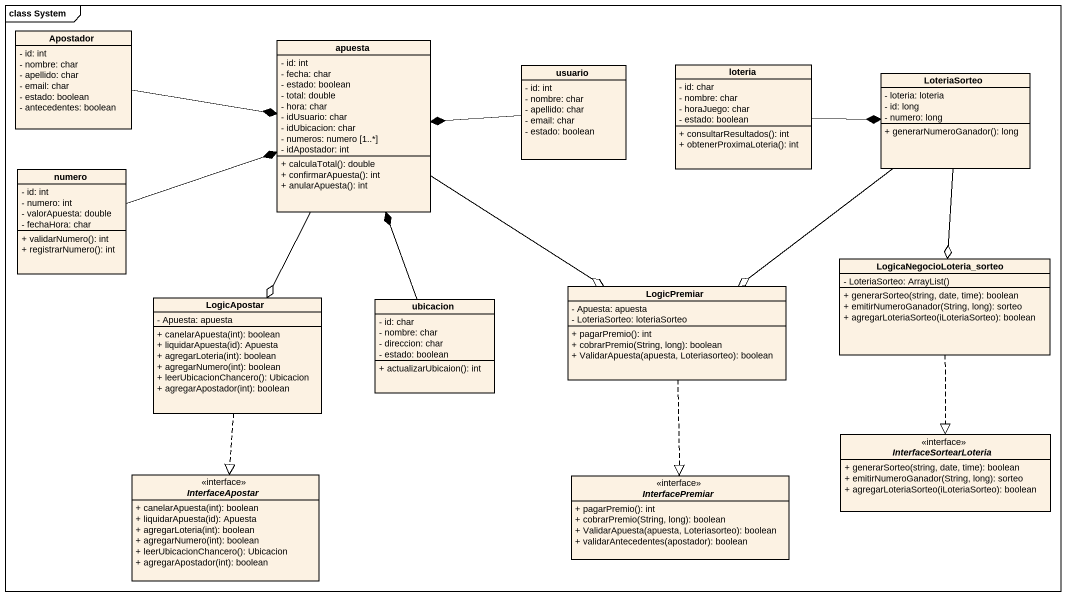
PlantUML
@startuml
mainframe class System
hide circle
hide empty members
skinparam classAttributeIconSize 0
class Apostador {
  - id: int
  - nombre: char
  - apellido: char
  - email: char
  - estado: boolean
  - antecedentes: boolean
}
class apuesta {
  - id: int
  - fecha: char
  - estado: boolean
  - total: double
  - hora: char
  - idUsuario: char
  - idUbicacion: char
  - numeros: numero [1..*]
  - idApostador: int
  + calculaTotal(): double
  + confirmarApuesta(): int
  + anularApuesta(): int
}
class usuario {
  - id: int
  - nombre: char
  - apellido: char
  - email: char
  - estado: boolean
}
class loteria {
  - id: char
  - nombre: char
  - horaJuego: char
  - estado: boolean
  + consultarResultados(): int
  + obtenerProximaLoteria(): int
}
class LoteriaSorteo {
  - loteria: loteria
  - id: long
  - numero: long
  + generarNumeroGanador(): long
}
class numero {
  - id: int
  - numero: int
  - valorApuesta: double
  - fechaHora: char
  + validarNumero(): int
  + registrarNumero(): int
}
class LogicaNegocioLoteria_sorteo {
  {field} - LoteriaSorteo: ArrayList()
  + generarSorteo(string, date, time): boolean
  + emitirNumeroGanador(String, long): sorteo
  + agregarLoteriaSorteo(iLoteriaSorteo): boolean
}
class LogicApostar {
  - Apuesta: apuesta
  + canelarApuesta(int): boolean
  + liquidarApuesta(id): Apuesta
  + agregarLoteria(int): boolean
  + agregarNumero(int): boolean
  + leerUbicacionChancero(): Ubicacion
  + agregarApostador(int): boolean
}
class ubicacion {
  - id: char
  - nombre: char
  - direccion: char
  - estado: boolean
  + actualizarUbicaion(): int
}
class LogicPremiar {
  - Apuesta: apuesta
  - LoteriaSorteo: loteriaSorteo
  + pagarPremio(): int
  + cobrarPremio(String, long): boolean
  + ValidarApuesta(apuesta, Loteriasorteo): boolean
}
interface InterfaceSortearLoteria {
  + generarSorteo(string, date, time): boolean
  + emitirNumeroGanador(String, long): sorteo
  + agregarLoteriaSorteo(iLoteriaSorteo): boolean
}
interface InterfaceApostar {
  + canelarApuesta(int): boolean
  + liquidarApuesta(id): Apuesta
  + agregarLoteria(int): boolean
  + agregarNumero(int): boolean
  + leerUbicacionChancero(): Ubicacion
  + agregarApostador(int): boolean
}
interface InterfacePremiar {
  + pagarPremio(): int
  + cobrarPremio(String, long): boolean
  + ValidarApuesta(apuesta, Loteriasorteo): boolean
  + validarAntecedentes(apostador): boolean
}
Apostador -right-* apuesta
apuesta --o LogicApostar
apuesta --o LogicPremiar
usuario -left-* apuesta
loteria -right-* LoteriaSorteo
LoteriaSorteo --o LogicaNegocioLoteria_sorteo
LoteriaSorteo --o LogicPremiar
numero -right-* apuesta
LogicaNegocioLoteria_sorteo ..|> InterfaceSortearLoteria
LogicApostar ..|> InterfaceApostar
ubicacion -up-* apuesta
LogicPremiar ..|> InterfacePremiar
@enduml
